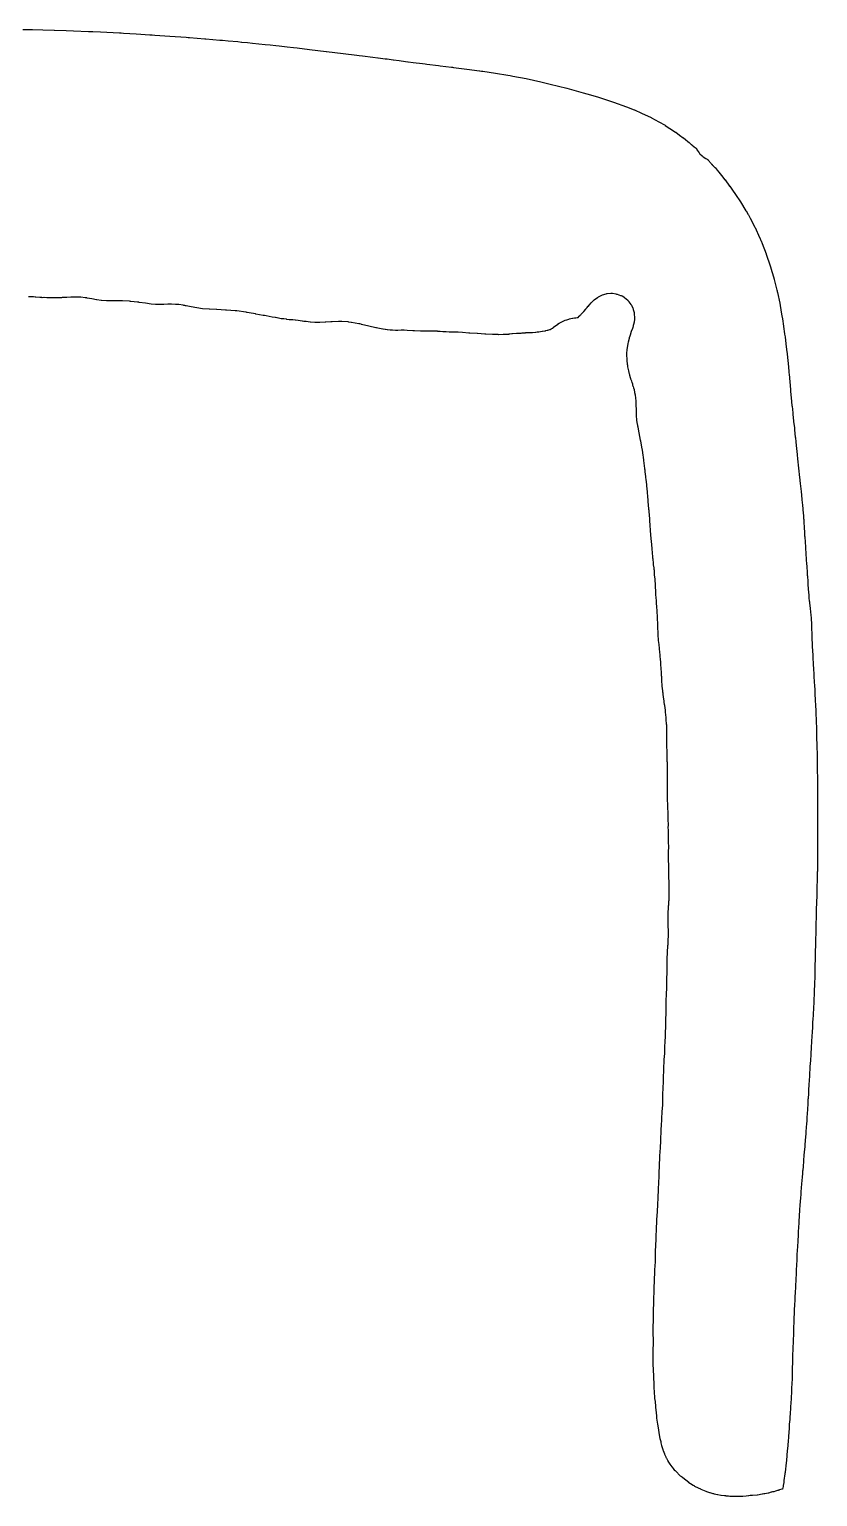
# Model space of a CAD drawing. Header units: millimetres. Extents: x 0 to 702, y -28 to 625.
# Drawn here: x 367 to 702, y 0 to 625 of the extents above; entities that cross this region are included whole.
import ezdxf

# ---------------------------------------------------------------- set-up
doc = ezdxf.new("R2010")
doc.units = ezdxf.units.MM
doc.layers.add('CUT_OUT', color=7, linetype='Continuous')

msp = doc.modelspace()

# ---------------------------------------------------------------- linework, layer by layer
at = {"layer": 'CUT_OUT'}
msp.add_lwpolyline([(363.9, 624.7), (367.94, 624.61), (368.09, 624.61), (372.52, 624.49), (377.29, 624.36), (377.46, 624.35), (382.38, 624.2), (385.51, 624.09), (391.9, 623.85), (393.13, 623.81), (393.69, 623.79), (396.96, 623.64), (399.68, 623.51), (405.05, 623.23), (405.83, 623.19), (406.71, 623.13), (406.72, 623.13), (406.77, 623.13), (406.77, 623.13), (412.22, 622.81), (418.01, 622.43), (419.01, 622.37), (420.12, 622.28), (420.13, 622.28), (426.53, 621.84), (433.46, 621.32), (434.23, 621.27), (434.92, 621.21), (441.38, 620.7), (441.76, 620.67), (447.72, 620.16), (448.93, 620.06), (451.28, 619.84), (455.42, 619.46), (457.03, 619.3), (457.03, 619.3), (457.07, 619.29), (457.08, 619.29), (459.57, 619.05), (461.62, 618.85), (464.34, 618.56), (464.34, 618.56), (464.39, 618.55), (464.4, 618.55), (466.97, 618.29), (469.17, 618.06), (471.55, 617.79), (471.55, 617.79), (471.6, 617.79), (471.61, 617.79), (472.95, 617.64), (476.33, 617.27), (479.07, 616.96), (480.59, 616.78), (480.59, 616.78), (485.89, 616.18), (492.96, 615.34), (493.12, 615.32), (500.2, 614.46), (505.98, 613.74), (506.96, 613.62), (508.4, 613.44), (512.81, 612.88), (515.04, 612.58), (515.05, 612.58), (515.1, 612.57), (515.11, 612.57), (518.07, 612.2), (518.95, 612.09), (521.48, 611.74), (521.5, 611.74), (521.57, 611.73), (521.59, 611.73), (523.99, 611.42), (524.93, 611.29), (527.75, 610.91), (527.77, 610.9), (527.85, 610.89), (527.86, 610.89), (529.97, 610.62), (529.97, 610.62), (534.02, 610.12), (535.11, 609.97), (535.12, 609.97), (535.78, 609.89), (535.79, 609.89), (535.86, 609.88), (535.87, 609.88), (540.78, 609.29), (541.46, 609.21), (546.31, 608.61), (546.32, 608.61), (546.36, 608.61), (546.37, 608.6), (546.72, 608.56), (547.11, 608.52), (552.8, 607.8), (558.28, 607.06), (558.29, 607.06), (558.32, 607.06), (558.32, 607.06), (559.01, 606.97), (559.03, 606.97), (559.71, 606.87), (564.98, 606.1), (565.01, 606.1), (570.28, 605.21), (570.29, 605.21), (570.32, 605.21), (570.32, 605.21), (571.23, 605.06), (571.27, 605.05), (572.34, 604.84), (578.07, 603.72), (578.11, 603.72), (584.28, 602.34), (584.28, 602.34), (584.31, 602.33), (584.31, 602.33), (586.04, 601.95), (586.08, 601.94), (588.31, 601.39), (595.38, 599.63), (595.42, 599.62), (602.32, 597.71), (602.32, 597.71), (602.35, 597.7), (602.36, 597.7), (605.41, 596.86), (605.46, 596.85), (608.83, 595.79), (615.22, 593.78), (615.29, 593.75), (620.69, 591.75), (620.7, 591.75), (620.73, 591.74), (620.73, 591.74), (624.09, 590.5), (624.2, 590.46), (627.16, 589.08), (631.29, 587.16), (631.39, 587.11), (634.56, 585.33), (634.57, 585.33), (637.15, 583.89), (637.24, 583.83), (639.22, 582.54), (641.64, 580.96), (641.71, 580.91), (643.37, 579.69), (644.92, 578.56), (644.95, 578.53), (645.89, 577.79), (646.86, 577.03), (646.91, 576.98), (647.35, 576.6), (647.68, 576.31), (647.76, 576.24), (647.81, 576.19), (647.81, 576.19), (648.14, 575.86), (648.15, 575.86), (648.18, 575.83), (648.18, 575.82), (648.33, 575.67), (648.38, 575.63), (648.63, 575.4), (650.17, 574.21), (650.36, 574.07), (650.36, 574.07), (650.48, 573.99), (650.52, 573.92), (650.61, 573.72), (650.74, 573.46), (650.89, 573.23), (651.65, 572.15), (651.83, 571.93), (652.02, 571.72), (652.97, 570.81), (653.18, 570.62), (653.41, 570.45), (654.52, 569.74), (654.76, 569.59), (655.02, 569.47), (655.19, 569.4), (655.26, 569.37), (655.35, 569.25), (655.35, 569.25), (655.49, 569.06), (656.74, 567.57), (656.98, 567.32), (657, 567.3), (657.17, 567.14), (657.17, 567.13), (657.2, 567.11), (657.21, 567.1), (657.55, 566.78), (657.55, 566.78), (657.61, 566.72), (657.67, 566.66), (657.95, 566.36), (658.39, 565.89), (658.44, 565.84), (659.31, 564.8), (660.02, 563.95), (660.06, 563.92), (661.14, 562.55), (662.65, 560.64), (662.68, 560.6), (664.64, 557.94), (664.65, 557.93), (665.87, 556.28), (665.9, 556.23), (667.13, 554.45), (669.27, 551.3), (669.31, 551.24), (671.57, 547.53), (671.57, 547.52), (671.61, 547.47), (671.61, 547.46), (672.58, 545.89), (672.63, 545.8), (673.38, 544.39), (675.42, 540.46), (675.46, 540.39), (677.39, 536.06), (677.39, 536.05), (677.41, 536.01), (677.42, 536), (677.97, 534.79), (678, 534.71), (678.42, 533.63), (680.17, 529.12), (680.19, 529.06), (681.91, 524), (682.03, 523.63), (682.05, 523.57), (682.14, 523.28), (682.14, 523.26), (682.17, 523.15), (682.18, 523.13), (683.29, 519.42), (683.61, 518.33), (683.62, 518.27), (684.75, 513.7), (684.76, 513.68), (684.79, 513.56), (684.79, 513.54), (684.89, 513.18), (684.91, 513.11), (685, 512.65), (685.93, 508.18), (685.94, 508.14), (686.61, 504.31), (686.88, 502.77), (686.89, 502.75), (687.08, 501.52), (687.57, 498.32), (687.57, 498.3), (688.01, 495.08), (688.01, 495.07), (688.02, 495), (688.03, 494.99), (688.1, 494.44), (688.11, 494.43), (688.19, 493.83), (688.56, 490.83), (688.56, 490.81), (688.83, 488.41), (688.83, 488.39), (688.84, 488.29), (688.85, 488.27), (689.04, 486.69), (689.04, 486.67), (689.22, 484.99), (689.48, 482.53), (689.79, 479.25), (689.79, 479.25), (689.79, 479.22), (689.8, 479.22), (689.86, 478.52), (689.92, 477.95), (690.22, 474.65), (690.5, 471.45), (690.51, 471.44), (690.51, 471.38), (690.51, 471.37), (690.59, 470.58), (690.59, 470.57), (690.59, 470.53), (690.59, 470.53), (690.71, 469.32), (690.99, 466.33), (691.16, 464.55), (691.16, 464.53), (691.17, 464.38), (691.18, 464.36), (691.49, 461.5), (691.56, 460.82), (691.82, 458.1), (691.82, 458.07), (691.84, 457.89), (691.84, 457.86), (692.16, 455.07), (692.16, 455.06), (692.24, 454.34), (692.57, 451.09), (692.57, 451.07), (692.59, 450.97), (692.59, 450.95), (692.81, 449.05), (693.1, 446.32), (693.38, 443.71), (693.38, 443.7), (693.57, 441.95), (694, 437.97), (694.41, 434.05), (694.52, 432.99), (694.54, 432.81), (694.54, 432.8), (694.54, 432.75), (694.54, 432.74), (694.67, 431.5), (695.03, 428.05), (695.35, 424.72), (695.35, 424.7), (695.36, 424.57), (695.37, 424.55), (695.5, 423.39), (695.62, 422.26), (695.62, 422.24), (695.76, 420.72), (695.77, 420.7), (695.84, 419.8), (695.84, 419.77), (695.86, 419.59), (695.86, 419.55), (695.95, 418.68), (695.96, 418.65), (696.01, 417.97), (696.02, 417.93), (696.03, 417.59), (696.04, 417.54), (696.06, 417.27), (696.06, 417.22), (696.09, 416.96), (696.09, 416.91), (696.12, 416.28), (696.13, 416.26), (696.15, 415.63), (696.15, 415.6), (696.16, 415.41), (696.17, 415.38), (696.22, 414.58), (696.31, 413.07), (696.31, 413), (696.31, 412.99), (696.31, 412.93), (696.32, 412.91), (696.32, 412.85), (696.32, 412.85), (696.32, 412.8), (696.32, 412.8), (696.36, 412.22), (696.43, 411.05), (696.43, 411.05), (696.43, 411.01), (696.43, 411), (696.55, 409.12), (696.55, 409.11), (696.55, 409.08), (696.55, 409.08), (696.57, 408.88), (696.58, 408.64), (696.72, 406.59), (696.72, 406.59), (696.86, 404.4), (696.88, 404.13), (696.9, 403.85), (697.05, 401.59), (697.23, 399.07), (697.24, 398.93), (697.24, 398.8), (697.24, 398.79), (697.25, 398.77), (697.25, 398.76), (697.34, 397.45), (697.43, 396.1), (697.6, 393.5), (697.6, 393.49), (697.64, 392.85), (697.68, 392.21), (697.68, 392.2), (697.69, 392.17), (697.69, 392.16), (697.86, 389.62), (697.86, 389.62), (697.96, 388.22), (698.05, 386.87), (698.05, 386.87), (698.05, 386.83), (698.05, 386.83), (698.06, 386.72), (698.06, 386.71), (698.07, 386.64), (698.07, 386.62), (698.08, 386.52), (698.28, 383.94), (698.29, 383.91), (698.3, 383.76), (698.3, 383.73), (698.39, 382.78), (698.53, 381.3), (698.54, 381.16), (698.55, 381.14), (698.56, 381), (698.56, 380.97), (698.59, 380.72), (698.59, 380.71), (698.59, 380.68), (698.59, 380.68), (698.87, 378.18), (699.03, 376.76), (699.16, 375.47), (699.16, 375.45), (699.26, 374.28), (699.27, 374.25), (699.33, 373.33), (699.39, 372.31), (699.39, 372.28), (699.45, 371.03), (699.45, 371.01), (699.5, 369.38), (699.54, 367.68), (699.54, 367.68), (699.55, 367.65), (699.55, 367.64), (699.62, 365.05), (699.62, 365.04), (699.63, 365.02), (699.63, 365.01), (699.68, 363.46), (699.68, 363.43), (699.69, 363.29), (699.69, 363.26), (699.74, 362.13), (699.74, 362.12), (699.75, 362.07), (699.75, 362.06), (699.96, 358.32), (699.96, 358.32), (699.96, 358.29), (699.96, 358.28), (699.99, 357.83), (700.21, 354.07), (700.21, 354.06), (700.21, 354.03), (700.21, 354.02), (700.23, 353.71), (700.25, 353.39), (700.5, 349.4), (700.51, 349.13), (700.73, 345.2), (700.73, 345.2), (700.81, 343.98), (700.9, 342.12), (701.05, 339.14), (701.14, 337.09), (701.14, 337.09), (701.14, 337.06), (701.14, 337.06), (701.25, 334.74), (701.33, 333.03), (701.39, 331.31), (701.39, 331.31), (701.39, 331.27), (701.39, 331.26), (701.46, 329.6), (701.52, 327.82), (701.58, 325.48), (701.58, 325.48), (701.59, 325.45), (701.59, 325.44), (701.65, 323.29), (701.74, 320.14), (701.78, 318.42), (701.8, 317.25), (701.8, 317.25), (701.8, 317.22), (701.8, 317.21), (701.86, 314.28), (701.87, 313.66), (701.92, 310.23), (701.92, 310.22), (701.92, 309.74), (701.93, 309.24), (701.97, 306.12), (702.01, 302.74), (702.01, 302.65), (702.01, 302.58), (702.01, 302.58), (702.01, 302.53), (702.01, 302.52), (702.02, 302.2), (702.04, 299.26), (702.04, 297.46), (702.04, 297.45), (702.04, 297.38), (702.04, 297.37), (702.06, 295.81), (702.07, 294.17), (702.07, 293.13), (702.07, 293.11), (702.07, 293.02), (702.07, 293), (702.07, 291.93), (702.07, 290.3), (702.07, 288.66), (702.07, 288.65), (702.07, 288.59), (702.07, 288.58), (702.07, 286.82), (702.07, 284.25), (702.07, 283.12), (702.07, 283.11), (702.07, 282.36), (702.07, 282.36), (702.07, 279.82), (702.07, 279.51), (702.07, 279.5), (702.06, 276.54), (702.06, 276.27), (702.05, 275.99), (702.05, 275.99), (702.05, 275.96), (702.05, 275.96), (702.04, 273.06), (702.04, 272.69), (702.01, 270.16), (702.01, 270.15), (702.01, 270.12), (702.01, 270.12), (702.01, 269.55), (702, 268.93), (701.95, 266.46), (701.94, 266.1), (701.87, 263.22), (701.87, 263.21), (701.86, 262.92), (701.85, 262.6), (701.78, 259.82), (701.7, 256.91), (701.69, 256.59), (701.58, 252.65), (701.51, 250.62), (701.51, 250.61), (701.51, 250.55), (701.51, 250.54), (701.45, 247.9), (701.42, 246.73), (701.34, 244.24), (701.34, 244.22), (701.34, 244.13), (701.34, 244.11), (701.28, 241.39), (701.26, 240.32), (701.18, 237.3), (701.18, 237.29), (701.18, 237.24), (701.18, 237.23), (701.14, 235.14), (701.07, 232.14), (701.03, 230.27), (701, 229.18), (701, 229.17), (701, 229.15), (701, 229.14), (700.94, 226.21), (700.93, 225.78), (700.93, 225.78), (700.84, 222.45), (700.84, 222.44), (700.83, 222.05), (700.82, 221.68), (700.82, 221.68), (700.74, 218.45), (700.73, 218.07), (700.65, 215.63), (700.65, 215.62), (700.63, 214.82), (700.59, 213.86), (700.52, 212.1), (700.52, 212.08), (700.46, 211.05), (700.46, 211.04), (700.46, 210.93), (700.45, 210.91), (700.41, 209.84), (700.41, 209.82), (700.37, 209.02), (700.37, 209), (700.32, 208.29), (700.32, 208.27), (700.31, 208.14), (700.31, 208.12), (700.28, 207.38), (700.28, 207.36), (700.22, 206.5), (700.13, 205.05), (700.13, 205.04), (700.12, 204.98), (700.12, 204.97), (700.06, 203.78), (699.94, 201.91), (699.83, 199.98), (699.82, 199.98), (699.71, 198.12), (699.47, 194.16), (699.3, 191.22), (699.15, 188.89), (699.14, 188.68), (699.13, 188.46), (699.12, 188.46), (699.12, 188.43), (699.12, 188.42), (698.98, 185.87), (698.82, 183.28), (698.57, 179.33), (698.57, 179.32), (698.57, 179.27), (698.57, 179.26), (698.47, 177.59), (698.36, 175.55), (698.22, 173.38), (698.13, 172.06), (698.12, 172.04), (698.12, 171.9), (698.12, 171.88), (698, 169.67), (697.97, 169.23), (697.97, 169.21), (697.85, 167.48), (697.85, 167.45), (697.83, 167.27), (697.83, 167.24), (697.74, 165.46), (697.74, 165.44), (697.72, 165.14), (697.58, 163.15), (697.58, 163.13), (697.58, 163.02), (697.57, 163), (697.51, 161.94), (697.51, 161.93), (697.41, 160.43), (697.29, 158.74), (697.21, 157.63), (697.21, 157.63), (697.04, 155.41), (696.84, 152.75), (696.81, 152.44), (696.79, 152.2), (696.6, 149.78), (696.43, 147.66), (696.43, 147.66), (696.41, 147.38), (696.39, 147.14), (696.24, 145.31), (696.1, 143.59), (696.07, 143.26), (696.04, 142.87), (695.88, 140.98), (695.71, 139.07), (695.71, 139.06), (695.7, 139.01), (695.7, 139), (695.61, 137.82), (695.61, 137.82), (695.48, 136.21), (695.48, 136.2), (695.25, 133.37), (694.98, 130), (694.98, 130), (694.89, 128.83), (694.89, 128.83), (694.79, 127.42), (694.54, 124.27), (694.38, 122.37), (694.38, 122.36), (694.38, 122.26), (694.37, 122.24), (694.21, 119.85), (694.21, 119.84), (694.2, 119.76), (694.2, 119.75), (694.06, 117.45), (694.06, 117.43), (694.05, 117.24), (694.04, 117.11), (694.04, 117.06), (694.02, 116.8), (694.02, 116.75), (694.01, 116.47), (694.01, 116.43), (693.94, 115.29), (693.93, 115.27), (693.89, 114.76), (693.89, 114.68), (693.87, 114.28), (693.86, 114.21), (693.85, 113.71), (693.85, 113.67), (693.78, 112.42), (693.78, 112.39), (693.76, 112.13), (693.76, 112.09), (693.74, 111.85), (693.74, 111.81), (693.74, 111.71), (693.73, 111.52), (693.58, 109.15), (693.58, 109.14), (693.58, 109.09), (693.58, 109.08), (693.45, 106.68), (693.45, 106.66), (693.45, 106.59), (693.45, 106.57), (693.38, 105.14), (693.29, 103.17), (693.18, 101.05), (693.18, 101.04), (693.07, 98.82), (692.98, 96.88), (692.9, 95.36), (692.9, 95.35), (692.9, 95.31), (692.9, 95.3), (692.78, 92.77), (692.78, 92.76), (692.66, 89.9), (692.65, 89.88), (692.62, 89.36), (692.62, 89.34), (692.62, 89.21), (692.62, 89.18), (692.61, 88.96), (692.54, 87.6), (692.41, 84.86), (692.38, 84.39), (692.38, 84.36), (692.37, 84.18), (692.37, 84.15), (692.35, 83.74), (692.28, 82.11), (692.15, 79.6), (692.11, 78.89), (692.11, 78.87), (692.1, 78.72), (692.1, 78.69), (691.99, 75.95), (691.96, 75.29), (691.96, 75.29), (691.96, 75.26), (691.96, 75.25), (691.79, 71.57), (691.79, 71.55), (691.78, 71.41), (691.78, 71.38), (691.76, 70.69), (691.74, 69.81), (691.61, 66.49), (691.61, 66.48), (691.6, 66.44), (691.6, 66.43), (691.5, 63.33), (691.5, 63.32), (691.49, 63.27), (691.49, 63.26), (691.47, 62.28), (691.46, 62.27), (691.46, 62.24), (691.46, 62.23), (691.44, 61.41), (691.36, 58.4), (691.36, 58.38), (691.36, 58.26), (691.36, 58.23), (691.34, 57.05), (691.34, 57.02), (691.3, 55.35), (691.3, 55.35), (691.29, 55.31), (691.29, 55.3), (691.28, 54.74), (691.28, 54.73), (691.23, 52.28), (691.19, 50.84), (691.19, 50.82), (691.18, 50.52), (691.18, 50.49), (691.17, 50.32), (691.17, 50.29), (691.17, 50.06), (691.17, 50.03), (691.12, 48.9), (690.99, 46.03), (690.99, 46), (690.94, 45.3), (690.94, 45.28), (690.93, 45.14), (690.93, 45.11), (690.77, 42), (690.77, 41.91), (690.77, 41.89), (690.52, 38.49), (690.52, 38.45), (690.5, 38.2), (690.5, 38.16), (690.47, 37.46), (690.47, 37.43), (690.4, 36.28), (690.4, 36.26), (690.2, 33.51), (690.2, 33.49), (690.04, 31.69), (690.04, 31.65), (690.02, 31.42), (690.02, 31.37), (689.9, 29.3), (689.9, 29.29), (689.69, 26.09), (689.68, 26.07), (689.66, 25.75), (689.63, 25.49), (689.63, 25.46), (689.61, 25.25), (689.61, 25.21), (689.54, 24.29), (689.54, 24.28), (689.35, 21.95), (689.35, 21.92), (689.15, 19.81), (689.15, 19.77), (689.13, 19.59), (689.13, 19.56), (689.03, 18.21), (689.03, 18.18), (688.76, 15.3), (688.76, 15.29), (688.72, 14.97), (688.72, 14.95), (688.71, 14.83), (688.71, 14.81), (688.7, 14.71), (688.69, 14.67), (688.23, 10.71), (688.2, 10.45), (688.2, 10.43), (688.18, 10.29), (688.18, 10.26), (688.16, 10.08), (688.15, 10.04), (687.76, 7.19), (687.76, 7.17), (687.64, 6.4), (687.63, 6.38), (687.62, 6.27), (687.62, 6.25), (687.45, 5.05), (687.44, 5.01), (687.4, 4.75), (687.39, 4.69), (687.21, 3.87), (687.17, 3.67), (687.15, 3.58), (687.13, 3.52), (687.06, 3.49), (687.02, 3.48), (686.89, 3.43), (685.83, 3.13), (685.76, 3.11), (685.4, 2.99), (685.33, 2.97), (685.09, 2.89), (685.03, 2.87), (684.21, 2.63), (684.17, 2.61), (683.37, 2.4), (683.31, 2.38), (682.93, 2.3), (682.85, 2.28), (682.4, 2.17), (682.32, 2.15), (681.12, 1.8), (680.96, 1.77), (679.67, 1.55), (679.6, 1.53), (679.22, 1.46), (679.16, 1.45), (678.58, 1.32), (678.48, 1.3), (676.44, 0.99), (676.36, 0.98), (674.29, 0.78), (674.24, 0.78), (673.42, 0.73), (673.33, 0.72), (672.81, 0.67), (672.72, 0.66), (671.67, 0.54), (671.63, 0.53), (670.31, 0.41), (670.21, 0.4), (670.18, 0.4), (669.91, 0.39), (669.86, 0.39), (668.64, 0.31), (668.58, 0.3), (667.99, 0.29), (667.96, 0.29), (667.54, 0.29), (667.51, 0.29), (666.42, 0.31), (666.09, 0.32), (666.03, 0.32), (666, 0.32), (665.73, 0.33), (665.68, 0.33), (665.5, 0.34), (665.41, 0.34), (664.74, 0.4), (664.68, 0.41), (664.12, 0.48), (663.97, 0.49), (663.12, 0.56), (662.97, 0.57), (662.52, 0.58), (662.38, 0.59), (661.06, 0.75), (660.95, 0.77), (659.55, 1.04), (659.48, 1.05), (658.06, 1.41), (658.01, 1.42), (657.78, 1.47), (657.69, 1.49), (656.34, 1.9), (656.28, 1.92), (654.93, 2.38), (654.92, 2.39), (654.68, 2.47), (654.61, 2.5), (652.49, 3.38), (652.44, 3.41), (651.45, 3.87), (651.42, 3.88), (649.8, 4.68), (649.76, 4.7), (649.25, 4.97), (649.16, 5.02), (647.98, 5.75), (647.92, 5.79), (647.33, 6.2), (647.25, 6.26), (644.68, 8.3), (644.66, 8.32), (644.54, 8.41), (644.52, 8.43), (644.09, 8.75), (643.97, 8.86), (643.79, 9.03), (643.76, 9.06), (641.59, 11.26), (641.52, 11.34), (640.93, 12.03), (640.91, 12.06), (640.15, 12.99), (640.12, 13.04), (639.35, 14.08), (639.29, 14.16), (638.77, 14.96), (638.75, 14.99), (638.36, 15.63), (638.33, 15.69), (637.87, 16.52), (637.82, 16.61), (637.68, 16.92), (637.67, 16.94), (637.62, 17.05), (637.61, 17.07), (637.06, 18.19), (637, 18.34), (636.5, 19.72), (636.48, 19.76), (636.38, 20.03), (636.36, 20.08), (636.35, 20.09), (636.32, 20.19), (636.31, 20.2), (635.83, 21.93), (635.81, 22.03), (635.57, 23.2), (635.56, 23.26), (635.48, 23.61), (635.46, 23.67), (635.15, 24.91), (635.14, 24.98), (634.82, 26.59), (634.81, 26.63), (634.64, 27.63), (634.63, 27.68), (634.52, 28.46), (634.51, 28.5), (634.48, 28.7), (634.48, 28.73), (634.08, 31.13), (634.08, 31.17), (633.73, 33.74), (633.61, 34.69), (633.47, 35.92), (633.46, 35.96), (633.23, 38.42), (633.22, 38.49), (633.18, 39.55), (633.16, 39.72), (633.07, 40.64), (633.05, 40.8), (632.86, 42.06), (632.84, 42.18), (632.62, 45.03), (632.61, 45.09), (632.56, 46.49), (632.53, 47.43), (632.53, 47.45), (632.52, 47.56), (632.52, 47.58), (632.33, 51.72), (632.14, 56.71), (632.12, 57.27), (632.09, 57.85), (632.09, 57.9), (632.06, 62.59), (632.07, 62.67), (632.21, 65.67), (632.21, 65.79), (632.22, 66.5), (632.22, 66.63), (632.1, 70.09), (632.1, 70.14), (632.09, 72.11), (632.09, 72.16), (632.19, 75.63), (632.2, 75.66), (632.2, 75.83), (632.2, 75.87), (632.21, 76.88), (632.21, 76.9), (632.25, 78.51), (632.37, 83.7), (632.37, 83.7), (632.37, 83.74), (632.37, 83.74), (632.46, 88.29), (632.46, 88.33), (632.53, 90.03), (632.54, 90.07), (632.63, 91.34), (632.63, 91.41), (632.65, 91.83), (632.65, 91.91), (632.76, 96.58), (632.76, 96.63), (632.76, 96.69), (632.77, 96.75), (633.1, 100.25), (633.11, 100.41), (633.15, 101.33), (633.15, 101.49), (633.11, 104.64), (633.11, 104.73), (633.11, 104.76), (633.37, 109.68), (633.37, 109.73), (633.38, 110), (633.38, 110.05), (633.41, 111.42), (633.41, 111.45), (633.5, 113.7), (633.72, 118.03), (633.9, 121.62), (634.05, 124.56), (634.22, 127.42), (634.22, 127.44), (634.22, 127.52), (634.22, 127.53), (634.38, 130.83), (634.38, 130.84), (634.38, 130.87), (634.38, 130.88), (634.53, 134.32), (634.64, 136.24), (634.64, 136.24), (634.72, 137.77), (634.72, 137.79), (634.72, 137.92), (634.72, 137.94), (634.84, 141.18), (634.98, 144.8), (634.98, 144.82), (634.99, 145.05), (634.99, 145.08), (635, 145.26), (635, 145.29), (635, 145.36), (635, 145.38), (635.16, 148.76), (635.3, 151.67), (635.3, 151.69), (635.32, 152.09), (635.32, 152.1), (635.33, 152.17), (635.33, 152.18), (635.33, 152.3), (635.54, 155.96), (635.55, 155.97), (635.55, 156.02), (635.55, 156.03), (635.7, 158.96), (635.75, 160.01), (635.76, 160.03), (635.81, 160.92), (635.82, 160.95), (635.82, 161.1), (635.83, 161.13), (635.97, 164.16), (635.97, 164.17), (635.97, 164.21), (635.97, 164.22), (636.02, 165.41), (636.03, 165.47), (636.16, 167.06), (636.17, 167.19), (636.2, 167.92), (636.21, 168.05), (636.21, 169.52), (636.21, 169.57), (636.28, 171.53), (636.28, 171.54), (636.4, 174.16), (636.4, 174.21), (636.41, 174.45), (636.41, 174.5), (636.44, 176.47), (636.45, 176.5), (636.55, 179.43), (636.62, 181.06), (636.62, 181.07), (636.63, 181.13), (636.63, 181.15), (636.68, 182.65), (636.68, 182.67), (636.83, 185.73), (636.83, 185.76), (636.99, 188.16), (636.99, 188.21), (637.01, 188.49), (637.01, 188.54), (637.09, 191), (637.24, 194.67), (637.24, 194.72), (637.3, 195.44), (637.3, 195.56), (637.33, 196.28), (637.33, 196.41), (637.33, 197.03), (637.33, 197.09), (637.46, 200.88), (637.55, 202.96), (637.55, 203), (637.55, 203.25), (637.55, 203.3), (637.58, 206), (637.58, 206.02), (637.66, 209.63), (637.68, 210.35), (637.68, 210.37), (637.68, 210.47), (637.68, 210.49), (637.69, 211.08), (637.69, 211.09), (637.79, 214.33), (637.79, 214.36), (637.9, 216.53), (637.9, 216.59), (637.91, 216.92), (637.91, 216.98), (637.92, 218.18), (637.92, 218.2), (637.97, 220.63), (637.97, 220.8), (637.97, 220.84), (637.97, 221.06), (637.97, 221.09), (638.04, 222.93), (638.04, 222.97), (638.04, 223.1), (638.04, 223.12), (638.05, 223.91), (638.05, 223.95), (638.05, 224.18), (638.05, 224.22), (638.04, 225.01), (638.04, 225.04), (638.05, 226.07), (638.05, 226.08), (638.05, 226.12), (638.05, 226.13), (638.05, 226.62), (638.05, 226.64), (638.05, 226.74), (638.05, 226.76), (638.05, 227.09), (638.05, 227.13), (638.07, 227.99), (638.09, 228.94), (638.09, 228.98), (638.09, 229.23), (638.09, 229.27), (638.09, 229.51), (638.1, 229.59), (638.11, 229.84), (638.11, 229.87), (638.12, 230.04), (638.12, 230.08), (638.14, 231.03), (638.15, 231.05), (638.19, 232.05), (638.19, 232.08), (638.21, 232.44), (638.21, 232.44), (638.21, 232.49), (638.21, 232.49), (638.24, 232.88), (638.3, 233.9), (638.31, 233.96), (638.39, 234.73), (638.4, 234.81), (638.44, 235.27), (638.44, 235.35), (638.48, 236), (638.48, 236), (638.48, 236.05), (638.48, 236.05), (638.55, 237.53), (638.55, 237.87), (638.55, 237.95), (638.57, 238.25), (638.58, 238.49), (638.58, 240.09), (638.58, 240.14), (638.59, 240.44), (638.59, 240.61), (638.57, 241.55), (638.56, 241.72), (638.49, 242.5), (638.49, 242.57), (638.45, 243.67), (638.45, 243.72), (638.45, 243.75), (638.45, 243.79), (638.44, 245.23), (638.44, 245.27), (638.46, 246.81), (638.46, 246.84), (638.51, 248.48), (638.51, 248.49), (638.55, 249.41), (638.59, 250.09), (638.59, 250.11), (638.69, 251.81), (638.7, 251.84), (638.8, 253.02), (638.8, 253.14), (638.83, 253.84), (638.84, 253.97), (638.84, 254.42), (638.84, 254.45), (638.87, 256.1), (638.87, 256.19), (638.86, 256.38), (638.88, 256.93), (638.88, 257.03), (638.88, 257.07), (638.92, 259.1), (638.92, 259.13), (638.92, 259.32), (638.92, 259.35), (638.92, 260.13), (638.92, 260.18), (638.91, 260.44), (638.91, 260.49), (638.86, 261.9), (638.81, 263.75), (638.8, 264.14), (638.8, 264.16), (638.8, 264.26), (638.8, 264.27), (638.78, 264.68), (638.74, 266.47), (638.72, 268.16), (638.72, 268.17), (638.72, 268.25), (638.72, 268.26), (638.71, 268.63), (638.71, 268.68), (638.71, 269), (638.71, 269.03), (638.71, 269.21), (638.71, 269.24), (638.69, 270.9), (638.68, 272.62), (638.68, 272.65), (638.69, 272.87), (638.69, 272.88), (638.69, 272.95), (638.69, 272.96), (638.69, 273.24), (638.69, 273.25), (638.69, 273.32), (638.69, 273.34), (638.69, 275.07), (638.69, 275.09), (638.7, 276.35), (638.7, 276.37), (638.7, 276.5), (638.7, 276.53), (638.7, 277.05), (638.7, 277.09), (638.7, 277.28), (638.7, 277.31), (638.67, 278.42), (638.67, 278.46), (638.67, 278.51), (638.66, 278.73), (638.65, 278.86), (638.64, 279.45), (638.64, 279.49), (638.64, 279.84), (638.64, 279.88), (638.63, 280.61), (638.63, 280.65), (638.63, 280.73), (638.63, 280.86), (638.62, 281.59), (638.62, 281.72), (638.58, 282.33), (638.57, 282.42), (638.57, 283.43), (638.57, 283.47), (638.57, 283.63), (638.57, 283.83), (638.57, 283.86), (638.55, 285.05), (638.55, 285.13), (638.57, 285.84), (638.57, 285.95), (638.57, 286.61), (638.57, 286.72), (638.56, 286.9), (638.56, 286.92), (638.53, 287.76), (638.53, 287.81), (638.53, 288.14), (638.52, 288.39), (638.52, 288.45), (638.49, 289.33), (638.49, 289.35), (638.48, 289.84), (638.48, 289.85), (638.45, 290.92), (638.44, 291.4), (638.44, 291.46), (638.42, 291.79), (638.42, 291.84), (638.35, 293.01), (638.35, 293.05), (638.29, 294.67), (638.29, 294.79), (638.29, 294.79), (638.29, 294.83), (638.29, 294.84), (638.29, 294.93), (638.29, 294.95), (638.25, 296.74), (638.24, 298.53), (638.23, 298.54), (638.23, 298.63), (638.23, 298.65), (638.23, 298.82), (638.23, 298.87), (638.23, 299.04), (638.23, 299.07), (638.23, 299.23), (638.23, 299.26), (638.22, 301.1), (638.21, 303.23), (638.21, 303.25), (638.21, 303.34), (638.21, 303.36), (638.21, 305.77), (638.23, 307.81), (638.23, 307.84), (638.22, 308.02), (638.22, 308.05), (638.22, 308.66), (638.22, 308.68), (638.21, 308.78), (638.21, 308.8), (638.16, 310.68), (638.16, 310.71), (638.15, 311.91), (638.15, 311.93), (638.15, 312.25), (638.15, 312.35), (638.13, 312.93), (638.12, 313.04), (638.11, 313.25), (638.11, 313.3), (638.07, 314.64), (638.07, 314.65), (638.03, 316.6), (638.02, 317.2), (638.02, 317.2), (638.02, 317.24), (638.02, 317.25), (637.97, 319.75), (637.97, 319.77), (637.97, 321.13), (637.97, 322.53), (637.97, 322.56), (637.97, 322.59), (637.97, 322.63), (637.97, 322.86), (637.97, 322.9), (637.95, 324.56), (637.95, 325.64), (637.95, 325.67), (637.94, 325.87), (637.94, 325.9), (637.87, 328.45), (637.87, 328.48), (637.86, 328.66), (637.86, 328.69), (637.85, 328.8), (637.85, 328.91), (637.84, 328.94), (637.83, 329.15), (637.83, 329.18), (637.7, 330.89), (637.66, 331.52), (637.66, 331.57), (637.63, 331.84), (637.63, 331.89), (637.41, 334.07), (637.4, 334.14), (637.36, 334.52), (637.35, 334.59), (637.32, 334.76), (637.32, 334.79), (637.29, 334.96), (637.28, 335.04), (637.03, 336.97), (637.03, 337.01), (637, 337.21), (636.99, 337.25), (636.8, 338.55), (636.79, 338.57), (636.72, 339.1), (636.69, 339.37), (636.68, 339.41), (636.64, 339.68), (636.39, 341.59), (636.39, 341.64), (636.35, 342.07), (636.34, 342.17), (636.27, 342.69), (636.26, 342.78), (636.2, 343.15), (636.19, 343.23), (635.97, 345.23), (635.96, 345.27), (635.96, 345.35), (635.96, 345.37), (635.82, 347.55), (635.72, 349.25), (635.72, 349.27), (635.71, 349.42), (635.71, 349.44), (635.66, 350.14), (635.66, 350.16), (635.61, 350.95), (635.51, 352.65), (635.51, 352.67), (635.5, 352.74), (635.5, 352.76), (635.39, 354.46), (635.33, 355.36), (635.32, 355.4), (635.3, 355.62), (635.3, 355.66), (635.23, 356.46), (635.09, 358.08), (635.08, 358.1), (635.07, 358.21), (635.07, 358.22), (634.9, 359.94), (634.9, 359.95), (634.89, 360.01), (634.89, 360.03), (634.82, 360.66), (634.76, 361.25), (634.76, 361.25), (634.76, 361.28), (634.76, 361.29), (634.59, 362.94), (634.59, 362.94), (634.41, 364.64), (634.4, 364.68), (634.4, 364.76), (634.4, 364.77), (634.39, 364.88), (634.39, 364.89), (634.37, 365.06), (634.37, 365.08), (634.24, 366.8), (634.24, 366.86), (634.23, 367.18), (634.22, 367.23), (634.21, 367.51), (634.21, 367.56), (634.18, 367.95), (634.18, 368), (634.12, 369.95), (634.11, 369.97), (634.11, 370.02), (634.11, 370.03), (634.06, 372.08), (634.06, 372.09), (634.06, 372.16), (634.06, 372.17), (634.01, 373.54), (634.01, 373.6), (633.99, 373.92), (633.99, 373.98), (633.94, 374.62), (633.9, 375.24), (633.9, 375.28), (633.85, 376.36), (633.85, 376.37), (633.84, 376.42), (633.84, 376.43), (633.79, 377.42), (633.79, 377.46), (633.78, 377.64), (633.77, 377.67), (633.71, 378.52), (633.71, 378.52), (633.71, 378.57), (633.7, 378.58), (633.65, 379.31), (633.64, 379.33), (633.59, 380.13), (633.59, 380.15), (633.58, 380.23), (633.58, 380.24), (633.53, 381), (633.53, 381.01), (633.52, 381.08), (633.52, 381.1), (633.46, 381.86), (633.4, 382.6), (633.4, 382.61), (633.39, 382.67), (633.39, 382.67), (633.34, 383.21), (633.34, 383.23), (633.3, 383.74), (633.26, 384.39), (633.26, 384.41), (633.22, 384.95), (633.22, 384.98), (633.21, 385.46), (633.18, 386.07), (633.18, 386.08), (633.18, 386.16), (633.18, 386.18), (633.14, 386.9), (633.14, 386.92), (633.12, 387.65), (633.12, 387.7), (633.1, 387.98), (633.1, 388.03), (633.05, 388.74), (633.05, 388.76), (633.04, 388.88), (633.04, 388.91), (632.96, 389.9), (632.95, 389.96), (632.94, 390.34), (632.92, 390.75), (632.91, 390.88), (632.85, 391.63), (632.84, 391.76), (632.74, 392.47), (632.74, 392.54), (632.68, 393.22), (632.68, 393.25), (632.6, 394.56), (632.58, 394.69), (632.51, 395.4), (632.49, 395.52), (632.31, 396.78), (632.3, 396.84), (632.22, 397.57), (632.22, 397.61), (632.1, 399.07), (632.09, 399.17), (632.03, 399.72), (632.02, 399.81), (631.94, 400.38), (631.93, 400.43), (631.79, 401.8), (631.78, 401.83), (631.62, 403.83), (631.61, 403.85), (631.52, 405.16), (631.52, 405.2), (631.5, 405.39), (631.5, 405.42), (631.25, 408.07), (631.25, 408.09), (631, 411.27), (630.94, 412.14), (630.89, 412.93), (630.89, 412.94), (630.88, 412.98), (630.88, 412.99), (630.64, 416.27), (630.64, 416.29), (630.64, 416.36), (630.64, 416.37), (630.38, 419.54), (630.38, 419.56), (630.35, 419.97), (630.35, 419.98), (630.32, 420.41), (630.32, 420.44), (630.3, 420.62), (630.3, 420.65), (630.03, 423.72), (629.78, 426.48), (629.78, 426.49), (629.75, 426.97), (629.74, 427), (629.73, 427.15), (629.73, 427.17), (629.66, 427.86), (629.42, 430.51), (629.42, 430.53), (629.41, 430.62), (629.41, 430.64), (629.23, 432.41), (629.22, 432.45), (629.19, 432.71), (629.19, 432.76), (628.96, 434.44), (628.72, 436.34), (628.71, 436.4), (628.63, 437.28), (628.62, 437.37), (628.56, 437.92), (628.54, 438.02), (628.42, 438.84), (628.41, 438.9), (628.15, 441.23), (627.99, 442.75), (627.98, 442.84), (627.91, 443.33), (627.9, 443.42), (627.51, 445.75), (627.51, 445.79), (627.47, 445.99), (627.46, 446.03), (626.94, 448.8), (626.93, 448.83), (626.87, 449.2), (626.86, 449.27), (626.79, 449.64), (626.77, 449.71), (626.76, 449.79), (626.75, 449.8), (626.74, 449.86), (626.73, 449.9), (626.15, 452.95), (626.15, 452.97), (625.69, 455.47), (625.69, 455.52), (625.64, 455.76), (625.63, 455.81), (625.55, 456.19), (625.53, 456.26), (625.48, 456.57), (625.48, 456.6), (625.21, 458.44), (625.2, 458.54), (625.07, 460.23), (625.07, 460.25), (625.06, 460.34), (625.06, 460.36), (625.03, 460.75), (625.02, 460.83), (625.01, 461.23), (624.95, 463.06), (624.9, 464.64), (624.88, 465.28), (624.88, 465.36), (624.86, 465.81), (624.85, 465.89), (624.8, 466.54), (624.7, 467.83), (624.68, 467.99), (624.57, 468.88), (624.54, 469.03), (624.36, 470.02), (624.35, 470.08), (624.29, 470.39), (624.28, 470.44), (624.13, 471.11), (624.1, 471.25), (623.88, 472.04), (623.84, 472.18), (623.68, 472.65), (623.66, 472.72), (623.49, 473.36), (623.48, 473.4), (623.42, 473.62), (623.4, 473.66), (623.19, 474.39), (623.16, 474.47), (623, 474.96), (622.97, 475.04), (622.67, 475.87), (622.65, 475.91), (622.34, 476.84), (622.33, 476.9), (622.26, 477.12), (622.24, 477.2), (622.15, 477.61), (622.14, 477.65), (622.07, 477.92), (622.06, 477.97), (621.7, 479.32), (621.68, 479.42), (621.36, 481.11), (621.35, 481.15), (621.32, 481.32), (621.31, 481.42), (621.28, 481.71), (621.27, 481.74), (621.26, 481.92), (621.25, 481.95), (621, 484), (620.99, 484.12), (620.91, 486.38), (620.91, 486.41), (620.91, 486.52), (620.91, 486.69), (620.92, 486.71), (621.08, 488.39), (621.08, 488.42), (621.18, 489.18), (621.19, 489.27), (621.48, 490.83), (621.48, 490.84), (621.49, 490.89), (621.49, 490.9), (621.64, 491.71), (621.66, 491.79), (622.01, 493.27), (622.08, 493.58), (622.1, 493.66), (622.11, 493.68), (622.12, 493.69), (622.14, 493.77), (622.14, 493.78), (622.55, 495.17), (622.57, 495.23), (622.93, 496.3), (622.95, 496.35), (622.99, 496.44), (623, 496.48), (623.39, 497.52), (623.41, 497.59), (623.55, 497.99), (623.57, 498.06), (623.7, 498.45), (623.76, 498.68), (623.78, 498.79), (624.03, 499.68), (624.09, 499.91), (624.12, 500.15), (624.26, 501.35), (624.28, 501.59), (624.28, 501.73), (624.28, 502.02), (624.19, 503.51), (624.15, 503.8), (624.1, 504.08), (623.76, 505.38), (623.67, 505.66), (623.56, 505.92), (622.98, 507.14), (622.84, 507.39), (622.68, 507.63), (621.87, 508.71), (621.69, 508.94), (621.48, 509.14), (620.49, 510.04), (620.26, 510.23), (620.02, 510.39), (618.87, 511.09), (618.62, 511.23), (618.35, 511.34), (616.99, 511.84), (616.69, 511.93), (616.39, 511.99), (614.74, 512.23), (614.41, 512.26), (614.08, 512.25), (612.55, 512.14), (612.22, 512.09), (611.9, 512.01), (610.36, 511.54), (610.1, 511.45), (609.85, 511.33), (608.92, 510.85), (608.67, 510.7), (608.5, 510.6), (608.51, 510.59), (608.35, 510.5), (606.98, 509.5), (606.75, 509.31), (606.32, 508.93), (606.23, 508.85), (605.75, 508.39), (605.67, 508.31), (605.52, 508.16), (605.47, 508.11), (605.21, 507.82), (605.16, 507.77), (604.86, 507.43), (604.84, 507.4), (604.25, 506.76), (604.2, 506.69), (603.88, 506.32), (603.82, 506.26), (603.3, 505.62), (602.45, 504.57), (602.44, 504.56), (601.99, 504.03), (601.97, 504), (601.37, 503.32), (601.14, 503.05), (601.08, 502.99), (600.26, 502.16), (600.2, 502.1), (600.05, 501.97), (599.99, 501.92), (599.93, 501.91), (599.9, 501.91), (599.8, 501.9), (599.23, 501.83), (599.13, 501.82), (599, 501.8), (598.93, 501.79), (598.71, 501.75), (598.65, 501.74), (597.99, 501.66), (597.74, 501.61), (596.37, 501.32), (596.13, 501.25), (595.27, 500.99), (595.18, 500.96), (594.64, 500.78), (594.55, 500.75), (594.52, 500.74), (594.19, 500.59), (592.32, 499.6), (592.12, 499.49), (591.44, 499.06), (591.34, 498.99), (590.74, 498.58), (590.63, 498.51), (589.75, 497.84), (589.7, 497.81), (589.46, 497.62), (589.42, 497.59), (589.4, 497.57), (589.33, 497.51), (589.28, 497.48), (589.26, 497.46), (588.87, 497.2), (588.7, 497.1), (588.23, 496.86), (588.17, 496.83), (588.11, 496.81), (588.05, 496.79), (587.17, 496.52), (587.02, 496.49), (586.24, 496.34), (586.21, 496.33), (586.05, 496.3), (586.02, 496.29), (584.99, 496.08), (584.9, 496.06), (583.51, 495.86), (583.47, 495.85), (583.08, 495.81), (582.97, 495.8), (582.83, 495.79), (582.72, 495.79), (582.12, 495.74), (582.02, 495.73), (580.71, 495.58), (580.65, 495.57), (580.59, 495.57), (579.95, 495.6), (579.69, 495.6), (578.25, 495.54), (577.99, 495.51), (577.78, 495.49), (577.68, 495.48), (576.85, 495.43), (576.42, 495.37), (576.37, 495.36), (576.29, 495.35), (575.86, 495.33), (575.78, 495.33), (575.74, 495.33), (575.34, 495.34), (574.56, 495.31), (574.49, 495.31), (574.21, 495.31), (573.92, 495.3), (572.31, 495.17), (572.02, 495.13), (571.18, 494.97), (571.09, 494.96), (570.73, 494.92), (570.62, 494.91), (570.44, 494.9), (570.31, 494.89), (570.03, 494.87), (569.96, 494.86), (568.34, 494.8), (568.3, 494.8), (566.35, 494.77), (566.29, 494.77), (566.15, 494.78), (566.11, 494.78), (563.76, 494.82), (563.71, 494.82), (560.89, 494.98), (560.85, 494.98), (560.65, 494.99), (560.62, 494.99), (560.55, 494.99), (560.51, 494.99), (560.42, 495), (557.3, 495.2), (557.29, 495.2), (557.26, 495.2), (557.26, 495.2), (554.05, 495.39), (554.03, 495.39), (554.02, 495.4), (553.97, 495.4), (553.7, 495.41), (553.65, 495.42), (550.99, 495.64), (549.21, 495.8), (549.06, 495.81), (548.22, 495.84), (548.07, 495.84), (547.03, 495.82), (546.99, 495.82), (545.87, 495.84), (545.72, 495.85), (545.58, 495.86), (545.36, 495.88), (544.09, 495.94), (543.87, 495.94), (543.71, 495.93), (543.55, 495.94), (542.6, 496.01), (542.56, 496.01), (541.49, 496.13), (541.34, 496.14), (540.47, 496.19), (540.32, 496.2), (538.79, 496.21), (536.38, 496.25), (536.32, 496.25), (536.27, 496.25), (536.26, 496.25), (536.2, 496.25), (536.18, 496.26), (536, 496.26), (535.96, 496.26), (535.75, 496.27), (535.72, 496.27), (533.13, 496.33), (533.11, 496.33), (530.6, 496.42), (530.29, 496.43), (530.27, 496.43), (530.13, 496.43), (530.11, 496.44), (529.84, 496.44), (529.8, 496.44), (527.49, 496.55), (527.47, 496.55), (526.15, 496.62), (525.98, 496.63), (525, 496.63), (524.83, 496.63), (523.53, 496.55), (523.48, 496.55), (523.28, 496.54), (523.07, 496.55), (522.71, 496.59), (522.49, 496.61), (521.25, 496.66), (521.03, 496.66), (520.49, 496.64), (520.35, 496.64), (520.25, 496.66), (519.12, 496.86), (518.99, 496.88), (518.29, 496.97), (518.16, 496.98), (517.31, 497.06), (517.16, 497.08), (514.95, 497.51), (514.45, 497.61), (514.43, 497.62), (514.19, 497.67), (514.16, 497.68), (511.2, 498.38), (511.18, 498.38), (508.01, 499.16), (507.97, 499.17), (507.93, 499.18), (507.85, 499.2), (507.35, 499.32), (507.26, 499.34), (507.1, 499.38), (507.07, 499.38), (506.89, 499.42), (506.86, 499.42), (503.75, 500), (503.58, 500.02), (502.57, 500.15), (502.39, 500.17), (499.67, 500.34), (499.65, 500.34), (499.58, 500.35), (499.43, 500.35), (498.62, 500.38), (498.48, 500.38), (498.35, 500.38), (498.34, 500.38), (498.24, 500.37), (498.23, 500.37), (495.59, 500.3), (495.52, 500.29), (495.11, 500.27), (495.03, 500.27), (492.83, 500.1), (492.81, 500.09), (492.55, 500.08), (490.31, 499.95), (490.21, 499.95), (488.29, 499.97), (488.19, 499.97), (486.31, 500.1), (486.23, 500.11), (484.43, 500.34), (484.37, 500.35), (484.04, 500.38), (483.98, 500.39), (483.5, 500.43), (483.48, 500.43), (482.89, 500.49), (482.83, 500.5), (481.14, 500.74), (479.92, 500.92), (479.76, 500.94), (478.84, 501.02), (478.67, 501.03), (477.32, 501.08), (477.25, 501.09), (477.19, 501.1), (476.32, 501.27), (476.11, 501.31), (474.93, 501.46), (474.72, 501.48), (474.02, 501.53), (473.84, 501.55), (473.78, 501.56), (472.16, 501.93), (472.05, 501.95), (471.39, 502.07), (471.28, 502.09), (470.04, 502.27), (469.99, 502.28), (467.45, 502.73), (466.76, 502.87), (466.74, 502.87), (466.63, 502.89), (466.61, 502.89), (466.18, 502.97), (466.16, 502.97), (463.08, 503.55), (463.06, 503.55), (462.94, 503.57), (462.92, 503.58), (460.28, 504.04), (460.26, 504.04), (459.34, 504.21), (459.3, 504.22), (458.93, 504.28), (458.86, 504.29), (458.85, 504.3), (458.84, 504.3), (458.77, 504.31), (458.76, 504.31), (454.99, 504.85), (454.9, 504.86), (454.39, 504.92), (454.3, 504.93), (450.64, 505.23), (450.62, 505.23), (450.51, 505.24), (450.49, 505.24), (450.44, 505.24), (450.41, 505.25), (450.22, 505.26), (450.19, 505.26), (446.54, 505.43), (446.53, 505.43), (446.47, 505.44), (446.46, 505.44), (446.38, 505.44), (443.32, 505.59), (443.27, 505.59), (443.23, 505.6), (443.22, 505.6), (440.42, 505.81), (440.32, 505.82), (438, 506.15), (437.99, 506.15), (437.94, 506.15), (435.57, 506.6), (435.55, 506.61), (433.46, 507.04), (433.43, 507.04), (433.22, 507.08), (433.19, 507.09), (432.86, 507.15), (432.8, 507.16), (432.48, 507.21), (432.43, 507.22), (432.17, 507.26), (432.15, 507.26), (430.32, 507.55), (430.13, 507.57), (429.04, 507.67), (428.85, 507.68), (427.22, 507.73), (427.18, 507.73), (427.02, 507.74), (426.94, 507.74), (426.48, 507.75), (426.4, 507.75), (426.16, 507.75), (426.1, 507.75), (425.74, 507.74), (425.68, 507.74), (423.9, 507.66), (422.18, 507.6), (422.1, 507.6), (420.5, 507.62), (420.38, 507.62), (418.56, 507.79), (418.52, 507.8), (418.51, 507.8), (416.16, 508.14), (416.15, 508.14), (416.12, 508.15), (416.12, 508.15), (413.49, 508.52), (413.34, 508.54), (413.28, 508.55), (412.93, 508.59), (412.87, 508.6), (412.67, 508.62), (409.9, 508.92), (409.81, 508.92), (409.3, 508.96), (409.2, 508.97), (406.31, 509.1), (406.29, 509.1), (406.18, 509.11), (406.16, 509.11), (405.95, 509.11), (405.9, 509.11), (405.6, 509.12), (405.55, 509.12), (405.47, 509.12), (405.44, 509.12), (402.59, 509.17), (399.6, 509.24), (399.55, 509.24), (397.36, 509.36), (397.25, 509.37), (395.4, 509.62), (395.33, 509.63), (393.25, 510.01), (391.25, 510.37), (391.2, 510.38), (391.11, 510.39), (390.61, 510.47), (390.52, 510.48), (390.46, 510.49), (390.46, 510.49), (388.6, 510.71), (388.43, 510.73), (387.43, 510.79), (387.26, 510.8), (385.41, 510.8), (385.39, 510.8), (385.32, 510.8), (385.31, 510.8), (385.26, 510.8), (385.15, 510.8), (384.53, 510.77), (384.42, 510.77), (384.39, 510.76), (382.63, 510.63), (382.6, 510.63), (380.66, 510.52), (380.45, 510.5), (380.21, 510.49), (380.18, 510.49), (378.7, 510.44), (378.6, 510.44), (377.77, 510.47), (377.62, 510.47), (376.75, 510.46), (376.59, 510.45), (375.56, 510.38), (375.45, 510.38), (375.23, 510.38), (375.08, 510.39), (374.4, 510.46), (374.2, 510.48), (373.09, 510.52), (372.89, 510.53), (372.2, 510.51), (372.03, 510.52), (371.17, 510.6), (371.15, 510.6), (369.41, 510.78), (369.26, 510.79), (368.44, 510.84), (368.3, 510.84), (366.37, 510.85)], dxfattribs=at)

doc.saveas('drawing.dxf')
